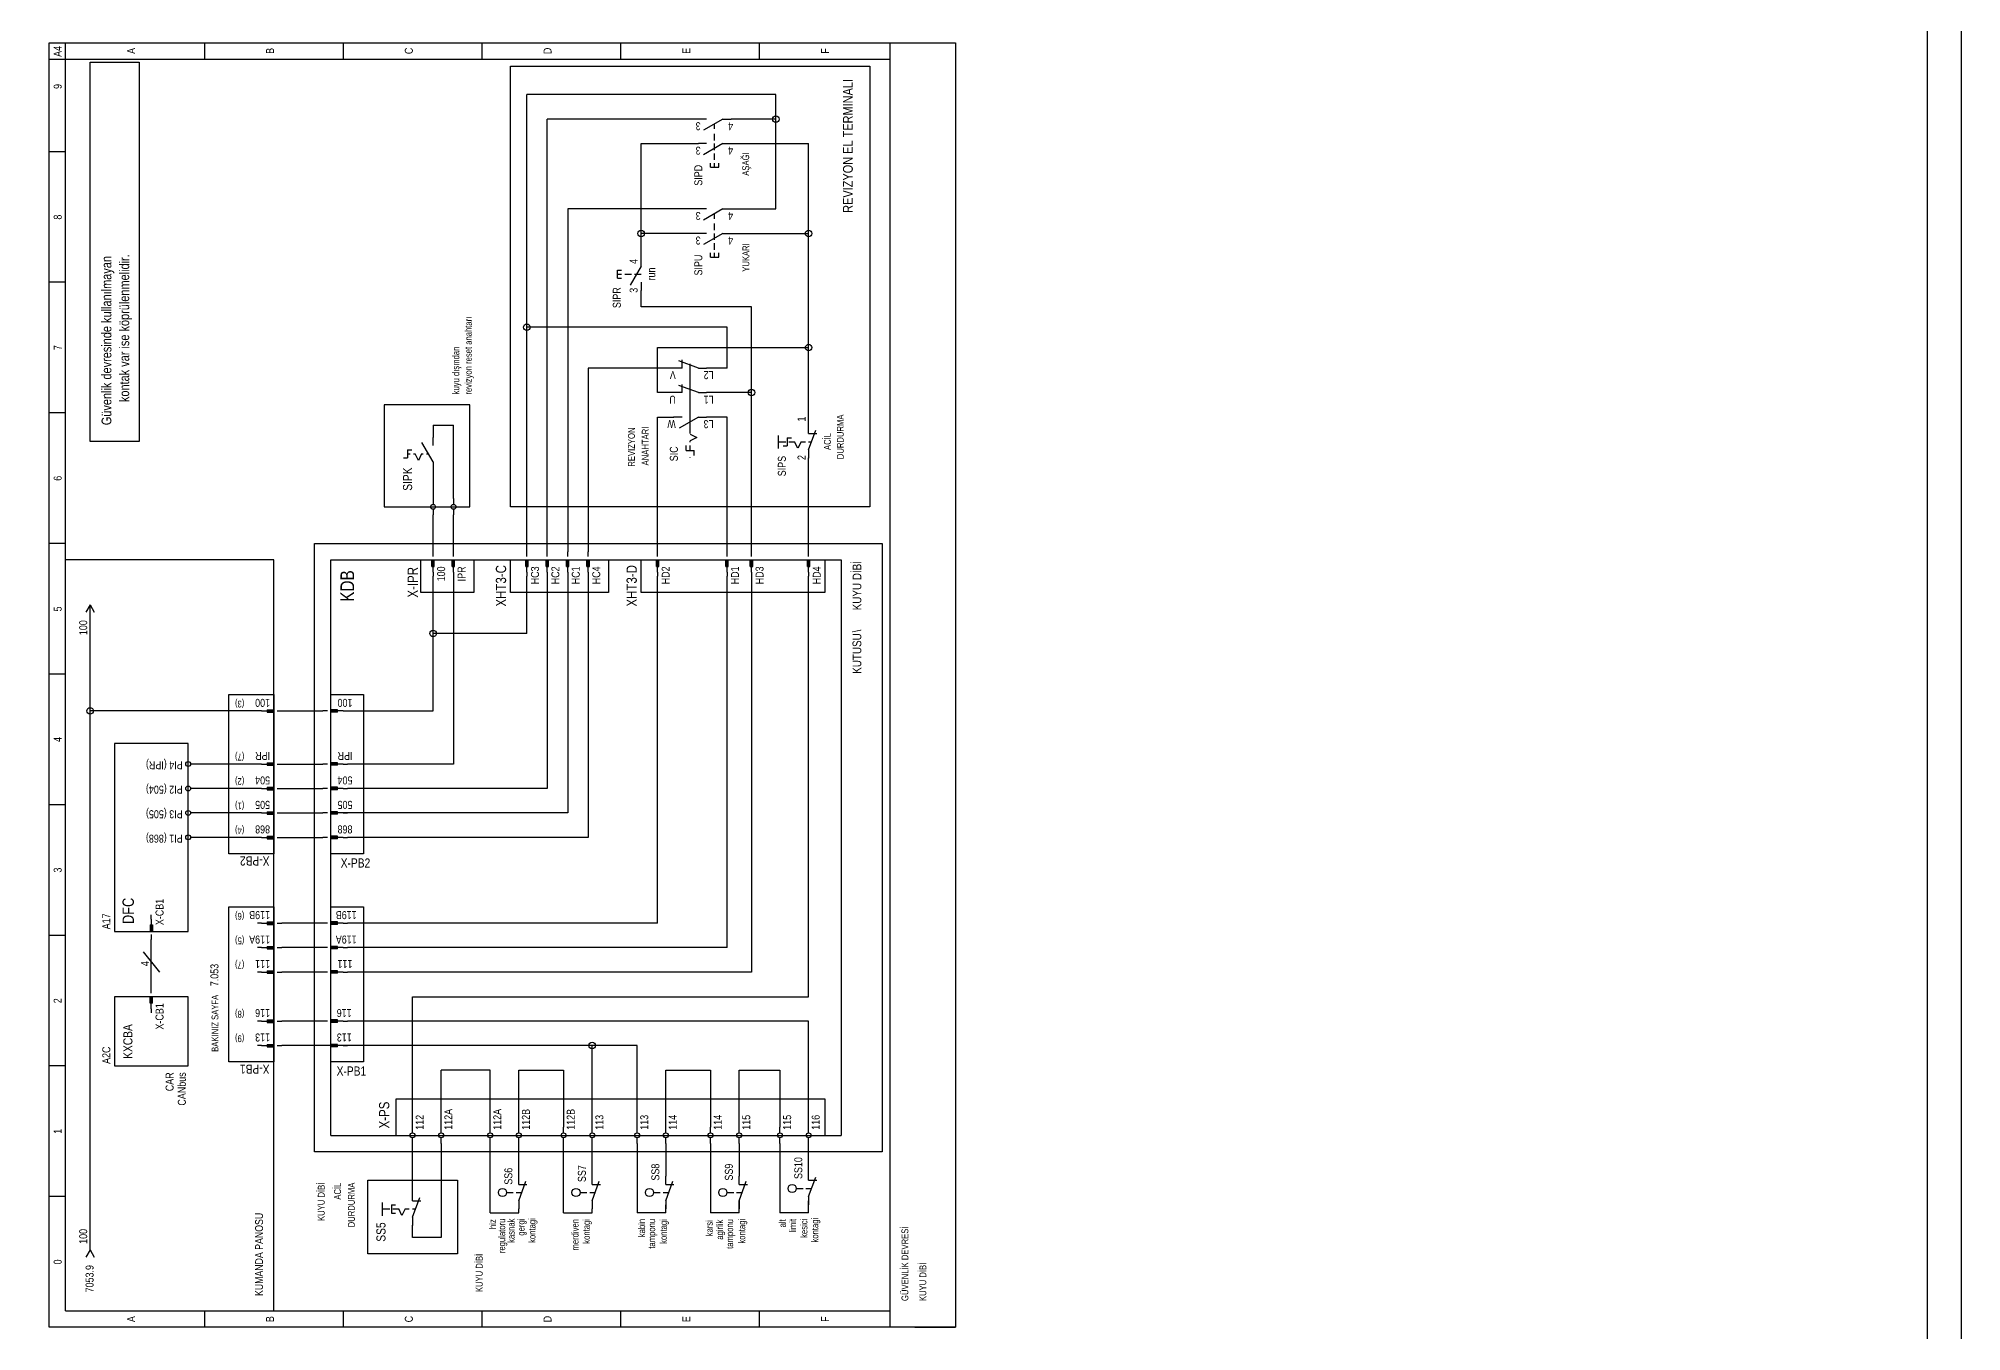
# Model space of a CAD drawing. Header units: centimetres. Extents: x 0 to 14595, y -30 to 2970.
# Drawn here: x 13179 to 14595, y 1019 to 1971 of the extents above; entities that cross this region are included whole.
import ezdxf
from ezdxf.enums import TextEntityAlignment as Align

# ---------------------------------------------------------------- set-up
doc = ezdxf.new("R2010")
doc.units = ezdxf.units.CM
for name, color, linetype in [('ASN-CERCEVE', 7, 'CONTINUOUS'), ('ASN-ELEKTRIK', 3, 'CONTINUOUS'), ('ASN-ELEKTRIK-YAZI', 4, 'CONTINUOUS')]:
    doc.layers.add(name, color=color, linetype=linetype)
doc.styles.get("Standard").update_dxf_attribs({"font": 'arial.ttf', "width": 0.8})

msp = doc.modelspace()

# ---------------------------------------------------------------- linework, layer by layer
at = {"layer": 'ASN-CERCEVE'}
for points in [[(0, 0), (14595, 0), (14595, 2970), (0, 2970)], [(100, 0), (14570, 0), (14570, 2970), (100, 2970)]]:
    msp.add_lwpolyline(points, close=True, dxfattribs=at)
at = {"layer": 'ASN-ELEKTRIK'}
for p, q in [((13187.3, 1022.3), (13187.3, 1968.1)), ((13187.3, 1968.1), (13854.4, 1968.1)), ((13199.3, 1034.3), (13199.3, 1968.1)), ((13301.5, 1968.1), (13301.5, 1956.1)), ((13403.7, 1968.1), (13403.7, 1956.1)), ((13505.8, 1968.1), (13505.8, 1956.1)), ((13608, 1956.1), (13608, 1968.1)), ((13710.2, 1956.1), (13710.2, 1968.1)), ((13806.4, 1022.3), (13806.4, 1968.1)), ((13854.4, 1968.1), (13854.4, 1022.3)), ((13187.3, 1956.1), (13806.4, 1956.1)), ((13217.3, 1674.5), (13217.3, 1953.9)), ((13217.3, 1953.9), (13253.4, 1953.9)), ((13253.4, 1953.9), (13253.4, 1674.5)), ((13526.9, 1626.4), (13526.9, 1950.9)), ((13526.9, 1950.9), (13791.3, 1950.9)), ((13791.3, 1950.9), (13791.3, 1626.4)), ((13722.2, 1929.9), (13538.9, 1929.9)), ((13538.9, 1758.6), (13538.9, 1929.9)), ((13722.2, 1911.9), (13722.2, 1929.9)), ((13553.9, 1593.3), (13553.9, 1911.9)), ((13665.1, 1911.9), (13553.9, 1911.9)), ((13671.1, 1911.9), (13665.1, 1911.9)), ((13683.1, 1911.9), (13668.9, 1903.7)), ((13683.1, 1911.9), (13689.2, 1911.9)), ((13722.2, 1911.9), (13689.2, 1911.9)), ((13722.2, 1845.8), (13722.2, 1911.9)), ((13677.1, 1904.7), (13677.1, 1908.4)), ((13677.1, 1896.2), (13677.1, 1901.1)), ((13199.3, 1887.8), (13187.3, 1887.8)), ((13623, 1893.8), (13665.1, 1893.8)), ((13623, 1827.7), (13623, 1893.8)), ((13671.1, 1893.8), (13665.1, 1893.8)), ((13683.1, 1893.8), (13668.9, 1885.6)), ((13677.1, 1889), (13677.1, 1893.8)), ((13677.1, 1881.8), (13677.1, 1886.6)), ((13683.1, 1893.8), (13689.2, 1893.8)), ((13689.2, 1893.8), (13746.3, 1893.8)), ((13746.3, 1827.7), (13746.3, 1893.8)), ((13674.1, 1876.4), (13674.1, 1879.4)), ((13674.1, 1876.4), (13680.1, 1876.4)), ((13677.1, 1876.4), (13677.1, 1879.4)), ((13680.1, 1876.4), (13680.1, 1879.4)), ((13665.1, 1845.8), (13568.9, 1845.8)), ((13568.9, 1845.8), (13568.9, 1593.3)), ((13671.1, 1845.8), (13665.1, 1845.8)), ((13683.1, 1845.8), (13668.9, 1837.5)), ((13677.1, 1838.5), (13677.1, 1842.3)), ((13683.1, 1845.8), (13689.2, 1845.8)), ((13689.2, 1845.8), (13722.2, 1845.8)), ((13665.1, 1827.7), (13623, 1827.7)), ((13623, 1809.7), (13623, 1827.7)), ((13671.1, 1827.7), (13665.1, 1827.7)), ((13683.1, 1827.7), (13668.9, 1819.5)), ((13677.1, 1830.1), (13677.1, 1834.9)), ((13677.1, 1822.9), (13677.1, 1827.7)), ((13683.1, 1827.7), (13689.2, 1827.7)), ((13689.2, 1827.7), (13746.3, 1827.7)), ((13746.3, 1743.6), (13746.3, 1827.7)), ((13674.1, 1810.3), (13674.1, 1813.3)), ((13677.1, 1815.7), (13677.1, 1820.5)), ((13677.1, 1810.3), (13677.1, 1813.3)), ((13680.1, 1810.3), (13680.1, 1813.3)), ((13605.6, 1800.7), (13608.6, 1800.7)), ((13605.6, 1794.7), (13605.6, 1800.7)), ((13623, 1803.7), (13614.8, 1789.5)), ((13623, 1803.7), (13623, 1809.7)), ((13674.1, 1810.3), (13680.1, 1810.3)), ((13199.3, 1791.7), (13187.3, 1791.7)), ((13605.6, 1797.7), (13608.6, 1797.7)), ((13605.6, 1794.7), (13608.6, 1794.7)), ((13611, 1797.7), (13615.8, 1797.7)), ((13618.2, 1797.7), (13623, 1797.7)), ((13623, 1791.7), (13623, 1785.7)), ((13623, 1773.6), (13623, 1785.7)), ((13704.2, 1773.6), (13623, 1773.6)), ((13704.2, 1710.5), (13704.2, 1773.6)), ((13686.2, 1758.6), (13538.9, 1758.6)), ((13538.9, 1593.3), (13538.9, 1758.6)), ((13686.2, 1728.6), (13686.2, 1758.6)), ((13635.1, 1710.5), (13635.1, 1743.6)), ((13635.1, 1743.6), (13746.3, 1743.6)), ((13746.3, 1686.4), (13746.3, 1743.6)), ((13584, 1728.6), (13584, 1593.3)), ((13647.1, 1728.6), (13584, 1728.6)), ((13647.1, 1728.6), (13646.8, 1728.6)), ((13653.1, 1728.6), (13647.1, 1728.6)), ((13665.1, 1728.6), (13650.7, 1733.8)), ((13653.1, 1728.6), (13653.1, 1734.6)), ((13659.1, 1680.5), (13659.1, 1731.6)), ((13665.1, 1728.6), (13671.1, 1728.6)), ((13670.9, 1728.6), (13671.1, 1728.6)), ((13686.2, 1728.6), (13671.1, 1728.6)), ((13665.1, 1710.5), (13650.7, 1715.8)), ((13653.1, 1710.5), (13653.1, 1716.5)), ((13433.7, 1701.5), (13433.7, 1626.4)), ((13496.8, 1701.5), (13433.7, 1701.5)), ((13496.8, 1626.4), (13496.8, 1701.5)), ((13647.1, 1710.5), (13635.1, 1710.5)), ((13647.1, 1710.5), (13646.8, 1710.5)), ((13653.1, 1710.5), (13647.1, 1710.5)), ((13665.1, 1710.5), (13671.1, 1710.5)), ((13670.9, 1710.5), (13671.1, 1710.5)), ((13704.2, 1710.5), (13671.1, 1710.5)), ((13704.2, 1593.3), (13704.2, 1710.5)), ((13199.3, 1695.5), (13187.3, 1695.5)), ((13469.8, 1686.5), (13484.8, 1686.5)), ((13469.8, 1686.5), (13469.8, 1677.5)), ((13484.8, 1632.4), (13484.8, 1686.5)), ((13635.1, 1692.5), (13647.1, 1692.5)), ((13635.1, 1593.3), (13635.1, 1692.5)), ((13647.1, 1692.5), (13646.8, 1692.5)), ((13653.1, 1692.5), (13647.1, 1692.5)), ((13665.1, 1692.5), (13650.9, 1684.3)), ((13665.1, 1692.5), (13671.1, 1692.5)), ((13670.9, 1692.5), (13671.1, 1692.5)), ((13686.2, 1692.5), (13671.1, 1692.5)), ((13686.2, 1593.3), (13686.2, 1692.5)), ((13746.3, 1680.3), (13746.3, 1686.4)), ((13253.4, 1674.5), (13217.3, 1674.5)), ((13469.8, 1659.4), (13461.6, 1673.7)), ((13469.8, 1671.5), (13469.8, 1677.5)), ((13656.1, 1667.8), (13656.1, 1671.5)), ((13659.1, 1679.9), (13663.9, 1677.5)), ((13663.9, 1677.5), (13659.1, 1675.1)), ((13659.1, 1673.9), (13659.1, 1675.1)), ((13659.1, 1667.8), (13659.1, 1671.5)), ((13724.1, 1669.4), (13724.1, 1679)), ((13724.1, 1674.3), (13729.4, 1674.3)), ((13727.6, 1671.3), (13730.6, 1671.3)), ((13730.6, 1677.3), (13733.6, 1677.3)), ((13730.6, 1677.3), (13730.6, 1671.3)), ((13731.8, 1674.3), (13736, 1674.3)), ((13738.4, 1669.5), (13736, 1674.3)), ((13740.8, 1674.3), (13738.4, 1669.5)), ((13740.8, 1674.3), (13743.9, 1674.3)), ((13746.3, 1668.3), (13751.5, 1682.8)), ((13746.3, 1680.3), (13752.3, 1680.3)), ((13746.3, 1674.3), (13748.4, 1674.3)), ((13448.1, 1662.4), (13451.1, 1662.4)), ((13451.1, 1668.4), (13454.1, 1668.4)), ((13451.1, 1668.4), (13451.1, 1662.4)), ((13451.1, 1665.4), (13452.9, 1665.4)), ((13455.3, 1665.4), (13456.6, 1665.4)), ((13459, 1660.6), (13456.6, 1665.4)), ((13461.4, 1665.4), (13459, 1660.6)), ((13461.4, 1665.4), (13462.6, 1665.4)), ((13465, 1665.4), (13466.3, 1665.4)), ((13469.8, 1659.4), (13469.8, 1653.4)), ((13656.1, 1667.8), (13662.1, 1667.8)), ((13659.1, 1662.4), (13659.1, 1662.6)), ((13662.1, 1664.2), (13662.1, 1667.8)), ((13746.3, 1668.3), (13746.3, 1662.3)), ((13746.3, 1662.3), (13746.3, 1662.4)), ((13746.3, 1593.3), (13746.3, 1662.3)), ((13469.8, 1653.4), (13469.8, 1632.4)), ((13469.8, 1632.4), (13469.8, 1628.2)), ((13484.8, 1632.4), (13484.8, 1628.2)), ((13433.7, 1626.4), (13496.8, 1626.4)), ((13469.8, 1624.6), (13469.8, 1620.4)), ((13469.8, 1593.3), (13469.8, 1620.4)), ((13484.8, 1624.6), (13484.8, 1620.4)), ((13484.8, 1593.3), (13484.8, 1620.4)), ((13791.3, 1626.4), (13526.9, 1626.4)), ((13199.3, 1599.3), (13187.3, 1599.3)), ((13352.6, 1587.3), (13199.3, 1587.3)), ((13352.6, 1034.3), (13352.6, 1587.3)), ((13382.6, 1151.5), (13382.6, 1599.3)), ((13382.6, 1599.3), (13800.4, 1599.3)), ((13394.6, 1163.6), (13394.6, 1587.3)), ((13394.6, 1587.3), (13770.3, 1587.3)), ((13460.8, 1563.3), (13460.8, 1587.3)), ((13460.8, 1587.3), (13499.8, 1587.3)), ((13468.9, 1587.3), (13470.7, 1587.3)), ((13468.9, 1582.5), (13468.9, 1587.3)), ((13469.2, 1582.5), (13469.2, 1587.3)), ((13469.5, 1582.5), (13469.5, 1587.3)), ((13469.8, 1589.7), (13469.8, 1593.3)), ((13469.8, 1578.3), (13469.8, 1587.3)), ((13470.1, 1582.5), (13470.1, 1587.3)), ((13470.4, 1582.5), (13470.4, 1587.3)), ((13470.7, 1582.5), (13470.7, 1587.3)), ((13483.9, 1587.3), (13485.7, 1587.3)), ((13483.9, 1582.5), (13483.9, 1587.3)), ((13484.2, 1582.5), (13484.2, 1587.3)), ((13484.5, 1582.5), (13484.5, 1587.3)), ((13484.8, 1589.7), (13484.8, 1593.3)), ((13484.8, 1578.3), (13484.8, 1587.3)), ((13485.1, 1582.5), (13485.1, 1587.3)), ((13485.4, 1582.5), (13485.4, 1587.3)), ((13485.7, 1582.5), (13485.7, 1587.3)), ((13499.8, 1587.3), (13499.8, 1563.3)), ((13526.9, 1563.3), (13526.9, 1587.3)), ((13526.9, 1587.3), (13599, 1587.3)), ((13538, 1587.3), (13539.8, 1587.3)), ((13538, 1582.5), (13538, 1587.3)), ((13538.3, 1582.5), (13538.3, 1587.3)), ((13538.6, 1582.5), (13538.6, 1587.3)), ((13538.9, 1589.7), (13538.9, 1593.3)), ((13538.9, 1578.3), (13538.9, 1587.3)), ((13539.2, 1582.5), (13539.2, 1587.3)), ((13539.5, 1582.5), (13539.5, 1587.3)), ((13539.8, 1582.5), (13539.8, 1587.3)), ((13553, 1587.3), (13554.8, 1587.3)), ((13553, 1582.5), (13553, 1587.3)), ((13553.3, 1582.5), (13553.3, 1587.3)), ((13553.6, 1582.5), (13553.6, 1587.3)), ((13553.9, 1589.7), (13553.9, 1593.3)), ((13553.9, 1578.3), (13553.9, 1587.3)), ((13554.2, 1582.5), (13554.2, 1587.3)), ((13554.5, 1582.5), (13554.5, 1587.3)), ((13554.8, 1582.5), (13554.8, 1587.3)), ((13568, 1587.3), (13569.8, 1587.3)), ((13568, 1582.5), (13568, 1587.3)), ((13568.3, 1582.5), (13568.3, 1587.3)), ((13568.6, 1582.5), (13568.6, 1587.3)), ((13568.9, 1589.7), (13568.9, 1593.3)), ((13568.9, 1578.3), (13568.9, 1587.3)), ((13569.2, 1582.5), (13569.2, 1587.3)), ((13569.5, 1582.5), (13569.5, 1587.3)), ((13569.8, 1582.5), (13569.8, 1587.3)), ((13583.1, 1587.3), (13584.9, 1587.3)), ((13583.1, 1582.5), (13583.1, 1587.3)), ((13583.4, 1582.5), (13583.4, 1587.3)), ((13583.7, 1582.5), (13583.7, 1587.3)), ((13584, 1589.7), (13584, 1593.3)), ((13584, 1578.3), (13584, 1587.3)), ((13584.3, 1582.5), (13584.3, 1587.3)), ((13584.6, 1582.5), (13584.6, 1587.3)), ((13584.9, 1582.5), (13584.9, 1587.3)), ((13599, 1587.3), (13599, 1563.3)), ((13623, 1563.3), (13623, 1587.3)), ((13623, 1587.3), (13758.3, 1587.3)), ((13634.2, 1587.3), (13636, 1587.3)), ((13634.2, 1582.5), (13634.2, 1587.3)), ((13634.5, 1582.5), (13634.5, 1587.3)), ((13634.8, 1582.5), (13634.8, 1587.3)), ((13635.1, 1589.7), (13635.1, 1593.3)), ((13635.1, 1578.3), (13635.1, 1587.3)), ((13635.4, 1582.5), (13635.4, 1587.3)), ((13635.7, 1582.5), (13635.7, 1587.3)), ((13636, 1582.5), (13636, 1587.3)), ((13685.3, 1587.3), (13687.1, 1587.3)), ((13685.3, 1582.5), (13685.3, 1587.3)), ((13685.6, 1582.5), (13685.6, 1587.3)), ((13685.9, 1582.5), (13685.9, 1587.3)), ((13686.2, 1589.7), (13686.2, 1593.3)), ((13686.2, 1578.3), (13686.2, 1587.3)), ((13686.5, 1582.5), (13686.5, 1587.3)), ((13686.8, 1582.5), (13686.8, 1587.3)), ((13687.1, 1582.5), (13687.1, 1587.3)), ((13703.3, 1587.3), (13705.1, 1587.3)), ((13703.3, 1582.5), (13703.3, 1587.3)), ((13703.6, 1582.5), (13703.6, 1587.3)), ((13703.9, 1582.5), (13703.9, 1587.3)), ((13704.2, 1589.7), (13704.2, 1593.3)), ((13704.2, 1578.3), (13704.2, 1587.3)), ((13704.5, 1582.5), (13704.5, 1587.3)), ((13704.8, 1582.5), (13704.8, 1587.3)), ((13705.1, 1582.5), (13705.1, 1587.3)), ((13745.4, 1587.3), (13747.2, 1587.3)), ((13745.4, 1582.5), (13745.4, 1587.3)), ((13745.7, 1582.5), (13745.7, 1587.3)), ((13746, 1582.5), (13746, 1587.3)), ((13746.3, 1589.7), (13746.3, 1593.3)), ((13746.3, 1578.3), (13746.3, 1587.3)), ((13746.6, 1582.5), (13746.6, 1587.3)), ((13746.9, 1582.5), (13746.9, 1587.3)), ((13747.2, 1582.5), (13747.2, 1587.3)), ((13758.3, 1587.3), (13758.3, 1563.3)), ((13770.3, 1587.3), (13770.3, 1163.6)), ((13800.4, 1599.3), (13800.4, 1151.5)), ((13468.9, 1582.5), (13470.7, 1582.5)), ((13469.8, 1578.3), (13469.8, 1575.3)), ((13469.8, 1533.2), (13469.8, 1575.3)), ((13483.9, 1582.5), (13485.7, 1582.5)), ((13484.8, 1578.3), (13484.8, 1575.3)), ((13484.8, 1575.3), (13484.8, 1437)), ((13538, 1582.5), (13539.8, 1582.5)), ((13538.9, 1578.3), (13538.9, 1575.3)), ((13538.9, 1533.2), (13538.9, 1575.3)), ((13553, 1582.5), (13554.8, 1582.5)), ((13553.9, 1578.3), (13553.9, 1575.3)), ((13553.9, 1575.3), (13553.9, 1419)), ((13568, 1582.5), (13569.8, 1582.5)), ((13568.9, 1578.3), (13568.9, 1575.3)), ((13568.9, 1575.3), (13568.9, 1401)), ((13583.1, 1582.5), (13584.9, 1582.5)), ((13584, 1578.3), (13584, 1575.3)), ((13584, 1575.3), (13584, 1383)), ((13634.2, 1582.5), (13636, 1582.5)), ((13635.1, 1578.3), (13635.1, 1575.3)), ((13635.1, 1319.8), (13635.1, 1575.3)), ((13685.3, 1582.5), (13687.1, 1582.5)), ((13686.2, 1578.3), (13686.2, 1575.3)), ((13686.2, 1301.8), (13686.2, 1575.3)), ((13703.3, 1582.5), (13705.1, 1582.5)), ((13704.2, 1578.3), (13704.2, 1575.3)), ((13704.2, 1575.3), (13704.2, 1283.8)), ((13745.4, 1582.5), (13747.2, 1582.5)), ((13746.3, 1578.3), (13746.3, 1575.3)), ((13746.3, 1265.7), (13746.3, 1575.3)), ((13499.8, 1563.3), (13460.8, 1563.3)), ((13599, 1563.3), (13526.9, 1563.3)), ((13758.3, 1563.3), (13623, 1563.3)), ((13217.3, 1554.2), (13214.3, 1548.8)), ((13217.3, 1554.2), (13220.3, 1548.8)), ((13217.3, 1476.1), (13217.3, 1554.2)), ((13538.9, 1533.2), (13469.8, 1533.2)), ((13469.8, 1476.1), (13469.8, 1533.2)), ((13199.3, 1503.2), (13187.3, 1503.2)), ((13319.5, 1370.9), (13319.5, 1488.1)), ((13319.5, 1488.1), (13352.6, 1488.1)), ((13352.6, 1488.1), (13352.6, 1370.9)), ((13394.6, 1370.9), (13394.6, 1488.1)), ((13394.6, 1488.1), (13418.7, 1488.1)), ((13418.7, 1488.1), (13418.7, 1370.9)), ((13217.3, 1079.4), (13217.3, 1476.1)), ((13340.5, 1476.1), (13217.3, 1476.1)), ((13343.6, 1476.1), (13340.5, 1476.1)), ((13343.6, 1476.1), (13352.6, 1476.1)), ((13347.8, 1477), (13352.6, 1477)), ((13347.8, 1477), (13347.8, 1475.2)), ((13347.8, 1476.7), (13352.6, 1476.7)), ((13347.8, 1476.4), (13352.6, 1476.4)), ((13347.8, 1475.8), (13352.6, 1475.8)), ((13347.8, 1475.5), (13352.6, 1475.5)), ((13347.8, 1475.2), (13352.6, 1475.2)), ((13352.6, 1477), (13352.6, 1475.2)), ((13355, 1476.1), (13358.6, 1476.1)), ((13358.6, 1476.1), (13388.6, 1476.1)), ((13392.2, 1476.1), (13388.6, 1476.1)), ((13394.6, 1475.2), (13394.6, 1477)), ((13399.5, 1477), (13394.6, 1477)), ((13399.5, 1476.7), (13394.6, 1476.7)), ((13399.5, 1476.4), (13394.6, 1476.4)), ((13403.7, 1476.1), (13394.6, 1476.1)), ((13399.5, 1475.8), (13394.6, 1475.8)), ((13399.5, 1475.5), (13394.6, 1475.5)), ((13399.5, 1475.2), (13394.6, 1475.2)), ((13399.5, 1475.2), (13399.5, 1477)), ((13403.7, 1476.1), (13406.7, 1476.1)), ((13406.7, 1476.1), (13469.8, 1476.1)), ((13235.4, 1452.1), (13235.4, 1313.8)), ((13289.5, 1452.1), (13235.4, 1452.1)), ((13289.5, 1313.8), (13289.5, 1452.1)), ((13295.5, 1437), (13291.3, 1437)), ((13340.5, 1437), (13295.5, 1437)), ((13343.6, 1437), (13340.5, 1437)), ((13343.6, 1437), (13352.6, 1437)), ((13347.8, 1437.9), (13352.6, 1437.9)), ((13347.8, 1437.9), (13347.8, 1436.1)), ((13347.8, 1437.6), (13352.6, 1437.6)), ((13347.8, 1437.3), (13352.6, 1437.3)), ((13347.8, 1436.7), (13352.6, 1436.7)), ((13347.8, 1436.4), (13352.6, 1436.4)), ((13347.8, 1436.1), (13352.6, 1436.1)), ((13352.6, 1437.9), (13352.6, 1436.1)), ((13355, 1437), (13358.6, 1437)), ((13358.6, 1437), (13388.6, 1437)), ((13392.2, 1437), (13388.6, 1437)), ((13394.6, 1436.1), (13394.6, 1437.9)), ((13399.5, 1437.9), (13394.6, 1437.9)), ((13399.5, 1437.6), (13394.6, 1437.6)), ((13399.5, 1437.3), (13394.6, 1437.3)), ((13403.7, 1437), (13394.6, 1437)), ((13399.5, 1436.7), (13394.6, 1436.7)), ((13399.5, 1436.4), (13394.6, 1436.4)), ((13399.5, 1436.1), (13394.6, 1436.1)), ((13399.5, 1436.1), (13399.5, 1437.9)), ((13403.7, 1437), (13406.7, 1437)), ((13484.8, 1437), (13406.7, 1437)), ((13295.5, 1419), (13291.3, 1419)), ((13340.5, 1419), (13295.5, 1419)), ((13343.6, 1419), (13340.5, 1419)), ((13343.6, 1419), (13352.6, 1419)), ((13347.8, 1419.9), (13352.6, 1419.9)), ((13347.8, 1419.9), (13347.8, 1418.1)), ((13347.8, 1419.6), (13352.6, 1419.6)), ((13347.8, 1419.3), (13352.6, 1419.3)), ((13347.8, 1418.7), (13352.6, 1418.7)), ((13347.8, 1418.4), (13352.6, 1418.4)), ((13347.8, 1418.1), (13352.6, 1418.1)), ((13352.6, 1419.9), (13352.6, 1418.1)), ((13355, 1419), (13358.6, 1419)), ((13358.6, 1419), (13388.6, 1419)), ((13392.2, 1419), (13388.6, 1419)), ((13394.6, 1418.1), (13394.6, 1419.9)), ((13399.5, 1419.9), (13394.6, 1419.9)), ((13399.5, 1419.6), (13394.6, 1419.6)), ((13399.5, 1419.3), (13394.6, 1419.3)), ((13403.7, 1419), (13394.6, 1419)), ((13399.5, 1418.7), (13394.6, 1418.7)), ((13399.5, 1418.4), (13394.6, 1418.4)), ((13399.5, 1418.1), (13394.6, 1418.1)), ((13399.5, 1418.1), (13399.5, 1419.9)), ((13403.7, 1419), (13406.7, 1419)), ((13553.9, 1419), (13406.7, 1419)), ((13199.3, 1407), (13187.3, 1407)), ((13347.8, 1401.9), (13352.6, 1401.9)), ((13347.8, 1401.9), (13347.8, 1400.1)), ((13347.8, 1401.6), (13352.6, 1401.6)), ((13352.6, 1401.9), (13352.6, 1400.1)), ((13394.6, 1400.1), (13394.6, 1401.9)), ((13399.5, 1401.9), (13394.6, 1401.9)), ((13399.5, 1401.6), (13394.6, 1401.6)), ((13399.5, 1400.1), (13399.5, 1401.9)), ((13295.5, 1401), (13291.3, 1401)), ((13340.5, 1401), (13295.5, 1401)), ((13343.6, 1401), (13340.5, 1401)), ((13343.6, 1401), (13352.6, 1401)), ((13347.8, 1401.3), (13352.6, 1401.3)), ((13347.8, 1400.7), (13352.6, 1400.7)), ((13347.8, 1400.4), (13352.6, 1400.4)), ((13347.8, 1400.1), (13352.6, 1400.1)), ((13355, 1401), (13358.6, 1401)), ((13358.6, 1401), (13388.6, 1401)), ((13392.2, 1401), (13388.6, 1401)), ((13399.5, 1401.3), (13394.6, 1401.3)), ((13403.7, 1401), (13394.6, 1401)), ((13399.5, 1400.7), (13394.6, 1400.7)), ((13399.5, 1400.4), (13394.6, 1400.4)), ((13399.5, 1400.1), (13394.6, 1400.1)), ((13403.7, 1401), (13406.7, 1401)), ((13406.7, 1401), (13403.7, 1401)), ((13568.9, 1401), (13406.7, 1401)), ((13295.5, 1383), (13291.3, 1383)), ((13340.5, 1383), (13295.5, 1383)), ((13343.6, 1383), (13340.5, 1383)), ((13343.6, 1383), (13352.6, 1383)), ((13347.8, 1383.9), (13352.6, 1383.9)), ((13347.8, 1383.9), (13347.8, 1382)), ((13347.8, 1383.6), (13352.6, 1383.6)), ((13347.8, 1383.3), (13352.6, 1383.3)), ((13347.8, 1382.6), (13352.6, 1382.6)), ((13347.8, 1382.3), (13352.6, 1382.3)), ((13347.8, 1382), (13352.6, 1382)), ((13352.6, 1383.9), (13352.6, 1382)), ((13355, 1383), (13358.6, 1383)), ((13358.6, 1383), (13388.6, 1383)), ((13392.2, 1383), (13388.6, 1383)), ((13394.6, 1382), (13394.6, 1383.9)), ((13399.5, 1383.9), (13394.6, 1383.9)), ((13399.5, 1383.6), (13394.6, 1383.6)), ((13399.5, 1383.3), (13394.6, 1383.3)), ((13403.7, 1383), (13394.6, 1383)), ((13399.5, 1382.6), (13394.6, 1382.6)), ((13399.5, 1382.3), (13394.6, 1382.3)), ((13399.5, 1382), (13394.6, 1382)), ((13399.5, 1382), (13399.5, 1383.9)), ((13403.7, 1383), (13406.7, 1383)), ((13584, 1383), (13406.7, 1383)), ((13352.6, 1370.9), (13319.5, 1370.9)), ((13418.7, 1370.9), (13394.6, 1370.9)), ((13319.5, 1217.7), (13319.5, 1331.9)), ((13319.5, 1331.9), (13352.6, 1331.9)), ((13352.6, 1331.9), (13352.6, 1217.7)), ((13394.6, 1217.7), (13394.6, 1331.9)), ((13394.6, 1331.9), (13418.7, 1331.9)), ((13418.7, 1331.9), (13418.7, 1217.7)), ((13261.5, 1318.6), (13261.5, 1313.8)), ((13261.5, 1318.6), (13263.3, 1318.6)), ((13261.8, 1318.6), (13261.8, 1313.8)), ((13262.1, 1318.6), (13262.1, 1313.8)), ((13262.4, 1322.8), (13262.4, 1325.9)), ((13262.4, 1322.8), (13262.4, 1313.8)), ((13262.7, 1318.6), (13262.7, 1313.8)), ((13263, 1318.6), (13263, 1313.8)), ((13263.3, 1318.6), (13263.3, 1313.8)), ((13343.6, 1319.8), (13340.5, 1319.8)), ((13343.6, 1319.8), (13352.6, 1319.8)), ((13347.8, 1320.7), (13352.6, 1320.7)), ((13347.8, 1320.7), (13347.8, 1318.9)), ((13347.8, 1320.4), (13352.6, 1320.4)), ((13347.8, 1320.1), (13352.6, 1320.1)), ((13347.8, 1319.5), (13352.6, 1319.5)), ((13347.8, 1319.2), (13352.6, 1319.2)), ((13347.8, 1318.9), (13352.6, 1318.9)), ((13352.6, 1320.7), (13352.6, 1318.9)), ((13355, 1319.8), (13358.6, 1319.8)), ((13388.6, 1319.8), (13358.6, 1319.8)), ((13392.2, 1319.8), (13388.6, 1319.8)), ((13394.6, 1318.9), (13394.6, 1320.7)), ((13399.5, 1320.7), (13394.6, 1320.7)), ((13399.5, 1320.4), (13394.6, 1320.4)), ((13399.5, 1320.1), (13394.6, 1320.1)), ((13403.7, 1319.8), (13394.6, 1319.8)), ((13399.5, 1319.5), (13394.6, 1319.5)), ((13399.5, 1319.2), (13394.6, 1319.2)), ((13399.5, 1318.9), (13394.6, 1318.9)), ((13399.5, 1318.9), (13399.5, 1320.7)), ((13403.7, 1319.8), (13406.7, 1319.8)), ((13635.1, 1319.8), (13406.7, 1319.8)), ((13199.3, 1310.8), (13187.3, 1310.8)), ((13235.4, 1313.8), (13289.5, 1313.8)), ((13261.5, 1313.8), (13263.3, 1313.8)), ((13262.4, 1311.4), (13262.4, 1307.8)), ((13262.4, 1271.8), (13262.4, 1307.8)), ((13347.8, 1302.7), (13352.6, 1302.7)), ((13347.8, 1302.7), (13347.8, 1300.9)), ((13352.6, 1302.7), (13352.6, 1300.9)), ((13394.6, 1300.9), (13394.6, 1302.7)), ((13399.5, 1302.7), (13394.6, 1302.7)), ((13399.5, 1300.9), (13399.5, 1302.7)), ((13256.4, 1298.8), (13268.4, 1283.8)), ((13343.6, 1301.8), (13340.5, 1301.8)), ((13343.6, 1301.8), (13352.6, 1301.8)), ((13347.8, 1302.4), (13352.6, 1302.4)), ((13347.8, 1302.1), (13352.6, 1302.1)), ((13347.8, 1301.5), (13352.6, 1301.5)), ((13347.8, 1301.2), (13352.6, 1301.2)), ((13347.8, 1300.9), (13352.6, 1300.9)), ((13355, 1301.8), (13358.6, 1301.8)), ((13388.6, 1301.8), (13358.6, 1301.8)), ((13392.2, 1301.8), (13388.6, 1301.8)), ((13399.5, 1302.4), (13394.6, 1302.4)), ((13399.5, 1302.1), (13394.6, 1302.1)), ((13403.7, 1301.8), (13394.6, 1301.8)), ((13399.5, 1301.5), (13394.6, 1301.5)), ((13399.5, 1301.2), (13394.6, 1301.2)), ((13399.5, 1300.9), (13394.6, 1300.9)), ((13403.7, 1301.8), (13406.7, 1301.8)), ((13686.2, 1301.8), (13406.7, 1301.8)), ((13343.6, 1283.8), (13340.5, 1283.8)), ((13343.6, 1283.8), (13352.6, 1283.8)), ((13347.8, 1284.7), (13352.6, 1284.7)), ((13347.8, 1284.7), (13347.8, 1282.9)), ((13347.8, 1284.4), (13352.6, 1284.4)), ((13347.8, 1284.1), (13352.6, 1284.1)), ((13347.8, 1283.5), (13352.6, 1283.5)), ((13347.8, 1283.2), (13352.6, 1283.2)), ((13347.8, 1282.9), (13352.6, 1282.9)), ((13352.6, 1284.7), (13352.6, 1282.9)), ((13355, 1283.8), (13358.6, 1283.8)), ((13388.6, 1283.8), (13358.6, 1283.8)), ((13392.2, 1283.8), (13388.6, 1283.8)), ((13394.6, 1282.9), (13394.6, 1284.7)), ((13399.5, 1284.7), (13394.6, 1284.7)), ((13399.5, 1284.4), (13394.6, 1284.4)), ((13399.5, 1284.1), (13394.6, 1284.1)), ((13403.7, 1283.8), (13394.6, 1283.8)), ((13399.5, 1283.5), (13394.6, 1283.5)), ((13399.5, 1283.2), (13394.6, 1283.2)), ((13399.5, 1282.9), (13394.6, 1282.9)), ((13399.5, 1282.9), (13399.5, 1284.7)), ((13403.7, 1283.8), (13406.7, 1283.8)), ((13704.2, 1283.8), (13406.7, 1283.8)), ((13235.4, 1265.7), (13235.4, 1214.7)), ((13289.5, 1265.7), (13235.4, 1265.7)), ((13263.3, 1265.7), (13261.5, 1265.7)), ((13261.5, 1260.9), (13261.5, 1265.7)), ((13263.3, 1260.9), (13261.5, 1260.9)), ((13261.8, 1260.9), (13261.8, 1265.7)), ((13262.1, 1260.9), (13262.1, 1265.7)), ((13262.4, 1268.2), (13262.4, 1271.8)), ((13262.4, 1256.7), (13262.4, 1265.7)), ((13262.7, 1260.9), (13262.7, 1265.7)), ((13263, 1260.9), (13263, 1265.7)), ((13263.3, 1260.9), (13263.3, 1265.7)), ((13289.5, 1214.7), (13289.5, 1265.7)), ((13454.7, 1169.6), (13454.7, 1265.7)), ((13454.7, 1265.7), (13746.3, 1265.7)), ((13262.4, 1256.7), (13262.4, 1253.7)), ((13343.6, 1247.7), (13340.5, 1247.7)), ((13343.6, 1247.7), (13352.6, 1247.7)), ((13347.8, 1248.6), (13352.6, 1248.6)), ((13347.8, 1248.6), (13347.8, 1246.8)), ((13347.8, 1248.3), (13352.6, 1248.3)), ((13347.8, 1248), (13352.6, 1248)), ((13347.8, 1247.4), (13352.6, 1247.4)), ((13347.8, 1247.1), (13352.6, 1247.1)), ((13347.8, 1246.8), (13352.6, 1246.8)), ((13352.6, 1248.6), (13352.6, 1246.8)), ((13355, 1247.7), (13358.6, 1247.7)), ((13388.6, 1247.7), (13358.6, 1247.7)), ((13392.2, 1247.7), (13388.6, 1247.7)), ((13394.6, 1246.8), (13394.6, 1248.6)), ((13399.5, 1248.6), (13394.6, 1248.6)), ((13399.5, 1248.3), (13394.6, 1248.3)), ((13399.5, 1248), (13394.6, 1248)), ((13403.7, 1247.7), (13394.6, 1247.7)), ((13399.5, 1247.4), (13394.6, 1247.4)), ((13399.5, 1247.1), (13394.6, 1247.1)), ((13399.5, 1246.8), (13394.6, 1246.8)), ((13399.5, 1246.8), (13399.5, 1248.6)), ((13403.7, 1247.7), (13406.7, 1247.7)), ((13746.3, 1247.7), (13406.7, 1247.7)), ((13746.3, 1169.6), (13746.3, 1247.7)), ((13352.6, 1217.7), (13319.5, 1217.7)), ((13343.6, 1229.7), (13340.5, 1229.7)), ((13343.6, 1229.7), (13352.6, 1229.7)), ((13347.8, 1230.6), (13352.6, 1230.6)), ((13347.8, 1230.6), (13347.8, 1228.8)), ((13347.8, 1230.3), (13352.6, 1230.3)), ((13347.8, 1230), (13352.6, 1230)), ((13347.8, 1229.4), (13352.6, 1229.4)), ((13347.8, 1229.1), (13352.6, 1229.1)), ((13347.8, 1228.8), (13352.6, 1228.8)), ((13352.6, 1230.6), (13352.6, 1228.8)), ((13355, 1229.7), (13358.6, 1229.7)), ((13388.6, 1229.7), (13358.6, 1229.7)), ((13392.2, 1229.7), (13388.6, 1229.7)), ((13587, 1229.7), (13388.6, 1229.7)), ((13394.6, 1228.8), (13394.6, 1230.6)), ((13399.5, 1230.6), (13394.6, 1230.6)), ((13399.5, 1230.3), (13394.6, 1230.3)), ((13399.5, 1230), (13394.6, 1230)), ((13403.7, 1229.7), (13394.6, 1229.7)), ((13399.5, 1229.4), (13394.6, 1229.4)), ((13399.5, 1229.1), (13394.6, 1229.1)), ((13399.5, 1228.8), (13394.6, 1228.8)), ((13418.7, 1217.7), (13394.6, 1217.7)), ((13399.5, 1228.8), (13399.5, 1230.6)), ((13403.7, 1229.7), (13406.7, 1229.7)), ((13587, 1169.6), (13587, 1229.7)), ((13620, 1229.7), (13587, 1229.7)), ((13620, 1169.6), (13620, 1229.7)), ((13199.3, 1214.7), (13187.3, 1214.7)), ((13235.4, 1214.7), (13289.5, 1214.7)), ((13475.8, 1169.6), (13475.8, 1211.7)), ((13511.8, 1211.7), (13475.8, 1211.7)), ((13511.8, 1169.6), (13511.8, 1211.7)), ((13532.9, 1211.7), (13565.9, 1211.7)), ((13532.9, 1169.6), (13532.9, 1211.7)), ((13565.9, 1211.7), (13565.9, 1169.6)), ((13641.1, 1169.6), (13641.1, 1211.7)), ((13641.1, 1211.7), (13674.1, 1211.7)), ((13674.1, 1211.7), (13674.1, 1169.6)), ((13695.2, 1169.6), (13695.2, 1211.7)), ((13695.2, 1211.7), (13725.2, 1211.7)), ((13725.2, 1211.7), (13725.2, 1169.6)), ((13442.7, 1163.6), (13442.7, 1190.6)), ((13442.7, 1190.6), (13758.3, 1190.6)), ((13758.3, 1190.6), (13758.3, 1163.6)), ((13394.6, 1163.6), (13770.3, 1163.6)), ((13454.7, 1165.4), (13454.7, 1169.6)), ((13454.7, 1157.6), (13454.7, 1161.8)), ((13475.8, 1165.4), (13475.8, 1169.6)), ((13475.8, 1157.6), (13475.8, 1161.8)), ((13511.8, 1165.4), (13511.8, 1169.6)), ((13511.8, 1157.6), (13511.8, 1161.8)), ((13532.9, 1165.4), (13532.9, 1169.6)), ((13532.9, 1157.6), (13532.9, 1161.8)), ((13565.9, 1165.4), (13565.9, 1169.6)), ((13565.9, 1157.6), (13565.9, 1161.8)), ((13587, 1165.4), (13587, 1169.6)), ((13587, 1157.6), (13587, 1161.8)), ((13620, 1165.4), (13620, 1169.6)), ((13620, 1157.6), (13620, 1161.8)), ((13641.1, 1165.4), (13641.1, 1169.6)), ((13641.1, 1157.6), (13641.1, 1161.8)), ((13674.1, 1165.4), (13674.1, 1169.6)), ((13674.1, 1157.6), (13674.1, 1161.8)), ((13695.2, 1165.4), (13695.2, 1169.6)), ((13695.2, 1157.6), (13695.2, 1161.8)), ((13725.2, 1165.4), (13725.2, 1169.6)), ((13725.2, 1157.6), (13725.2, 1161.8)), ((13746.3, 1165.4), (13746.3, 1169.6)), ((13746.3, 1157.6), (13746.3, 1161.8)), ((13800.4, 1151.5), (13382.6, 1151.5)), ((13454.7, 1121.4), (13454.7, 1157.6)), ((13475.8, 1157.6), (13475.8, 1088.4)), ((13511.8, 1106.5), (13511.8, 1157.6)), ((13532.9, 1133.5), (13532.9, 1157.6)), ((13565.9, 1106.5), (13565.9, 1157.6)), ((13587, 1133.5), (13587, 1157.6)), ((13620, 1157.6), (13620, 1106.5)), ((13641.1, 1157.6), (13641.1, 1133.5)), ((13674.1, 1157.6), (13674.1, 1106.5)), ((13695.2, 1157.6), (13695.2, 1133.5)), ((13725.2, 1157.6), (13725.2, 1106.5)), ((13746.3, 1136.5), (13746.3, 1157.6)), ((13532.9, 1127.5), (13532.9, 1133.5)), ((13587, 1127.5), (13587, 1133.5)), ((13641.1, 1127.5), (13641.1, 1133.5)), ((13695.2, 1127.5), (13695.2, 1133.5)), ((13746.3, 1130.5), (13746.3, 1136.5)), ((13746.3, 1118.5), (13751.5, 1132.9)), ((13199.3, 1118.5), (13187.3, 1118.5)), ((13421.7, 1076.4), (13421.7, 1130.5)), ((13421.7, 1130.5), (13487.8, 1130.5)), ((13454.7, 1115.4), (13454.7, 1121.4)), ((13487.8, 1130.5), (13487.8, 1076.4)), ((13523.9, 1121.5), (13528.8, 1121.5)), ((13531, 1121.5), (13535.1, 1121.5)), ((13532.9, 1115.5), (13538.1, 1129.9)), ((13532.9, 1127.5), (13538.9, 1127.5)), ((13578, 1121.5), (13582.9, 1121.5)), ((13585.1, 1121.5), (13589.2, 1121.5)), ((13587, 1115.5), (13592.2, 1129.9)), ((13587, 1127.5), (13593, 1127.5)), ((13632.1, 1121.5), (13637, 1121.5)), ((13639.1, 1121.5), (13643.3, 1121.5)), ((13641.1, 1115.5), (13646.3, 1129.9)), ((13641.1, 1127.5), (13647.1, 1127.5)), ((13686.2, 1121.5), (13691.1, 1121.5)), ((13693.2, 1121.5), (13697.4, 1121.5)), ((13695.2, 1115.5), (13700.4, 1129.9)), ((13695.2, 1127.5), (13701.2, 1127.5)), ((13737.2, 1124.5), (13742.2, 1124.5)), ((13744.3, 1124.5), (13748.4, 1124.5)), ((13746.3, 1130.5), (13752.3, 1130.5)), ((13746.3, 1118.5), (13746.3, 1112.5)), ((13432.6, 1104.4), (13432.6, 1114.1)), ((13432.6, 1109.4), (13437.9, 1109.4)), ((13439.1, 1112.4), (13442.1, 1112.4)), ((13439.1, 1112.4), (13439.1, 1106.3)), ((13439.1, 1106.3), (13442.1, 1106.3)), ((13440.3, 1109.4), (13444.5, 1109.4)), ((13446.9, 1104.5), (13444.5, 1109.4)), ((13449.3, 1109.4), (13446.9, 1104.5)), ((13449.3, 1109.4), (13452.3, 1109.4)), ((13454.7, 1103.3), (13460, 1117.8)), ((13454.7, 1115.4), (13460.8, 1115.4)), ((13454.7, 1109.4), (13456.9, 1109.4)), ((13511.8, 1106.5), (13532.9, 1106.5)), ((13532.9, 1115.5), (13532.9, 1109.5)), ((13532.9, 1106.5), (13532.9, 1109.5)), ((13565.9, 1106.5), (13587, 1106.5)), ((13587, 1115.5), (13587, 1109.5)), ((13587, 1106.5), (13587, 1109.5)), ((13641.1, 1106.5), (13620, 1106.5)), ((13641.1, 1115.5), (13641.1, 1109.5)), ((13641.1, 1106.5), (13641.1, 1112.5)), ((13695.2, 1106.5), (13674.1, 1106.5)), ((13695.2, 1115.5), (13695.2, 1109.5)), ((13695.2, 1106.5), (13695.2, 1115.5)), ((13746.3, 1106.5), (13725.2, 1106.5)), ((13746.3, 1106.5), (13746.3, 1115.5)), ((13454.7, 1103.3), (13454.7, 1097.3)), ((13454.7, 1097.3), (13454.7, 1097.5)), ((13454.7, 1088.4), (13454.7, 1097.3)), ((13217.3, 1079.4), (13214.3, 1074)), ((13217.3, 1079.4), (13220.3, 1074)), ((13487.8, 1076.4), (13421.7, 1076.4)), ((13475.8, 1088.4), (13454.7, 1088.4)), ((13199.3, 1034.3), (13806.4, 1034.3)), ((13301.5, 1034.3), (13301.5, 1022.3)), ((13403.7, 1034.3), (13403.7, 1022.3)), ((13505.8, 1034.3), (13505.8, 1022.3)), ((13608, 1022.3), (13608, 1034.3)), ((13710.2, 1022.3), (13710.2, 1034.3)), ((13806.4, 1022.3), (13806.4, 1034.3)), ((13854.4, 1022.3), (13187.3, 1022.3)), ((13824.4, 1022.3), (13854.4, 1022.3))]:
    msp.add_line(p, q, dxfattribs=at)
for centre, radius in [((13722.2, 1911.9), 2.4), ((13623, 1827.7), 2.4), ((13746.3, 1827.7), 2.4), ((13538.9, 1758.6), 2.4), ((13746.3, 1743.6), 2.4), ((13704.2, 1710.5), 2.4), ((13469.8, 1626.4), 1.8), ((13484.8, 1626.4), 1.8), ((13469.8, 1533.2), 2.4), ((13217.3, 1476.1), 2.4), ((13289.5, 1437), 1.8), ((13289.5, 1419), 1.8), ((13289.5, 1401), 1.8), ((13289.5, 1383), 1.8), ((13587, 1229.7), 2.4), ((13454.7, 1163.6), 1.8), ((13475.8, 1163.6), 1.8), ((13511.8, 1163.6), 1.8), ((13532.9, 1163.6), 1.8), ((13565.9, 1163.6), 1.8), ((13587, 1163.6), 1.8), ((13620, 1163.6), 1.8), ((13641.1, 1163.6), 1.8), ((13674.1, 1163.6), 1.8), ((13695.2, 1163.6), 1.8), ((13725.2, 1163.6), 1.8), ((13746.3, 1163.6), 1.8), ((13520.9, 1121.5), 3.01), ((13575, 1121.5), 3.01), ((13629.1, 1121.5), 3.01), ((13683.1, 1121.5), 3.01), ((13734.2, 1124.5), 3.01)]:
    msp.add_circle(centre, radius, dxfattribs=at)

# ---------------------------------------------------------------- texts
at = {"layer": 'ASN-ELEKTRIK-YAZI', "width": 0.8}
for s, height, rotation, p in [('A4', 5.89, 90, (13196.4, 1957.7)), ('3', 5.89, 180, (13666.8, 1909.6)), ('3', 5.89, 180, (13666.8, 1891.6)), ('3', 5.89, 180, (13666.8, 1843.5)), ('3', 5.89, 180, (13666.8, 1825.4)), ('Güvenlik devresinde kullanılmayan', 7.213, 90, (13233, 1686.5)), ('kontak var ise köprülenmelidir.', 7.213, 90, (13246.1, 1703.5)), ('run', 5.89, 90, (13633.4, 1793.1)), ('3', 5.89, 90, (13620.4, 1784)), ('revizyon reset anahtarı', 5.049, 90, (13498.3, 1709)), ('kuyu dışından', 5.049, 90, (13489.1, 1709.2)), ('V', 5.89, 180, (13648.5, 1726.3)), ('U', 5.89, 180, (13648.5, 1708.2)), ('W', 5.89, 180, (13648.5, 1690.2)), ('1', 5.89, 90, (13744, 1689.2)), ('100', 5.89, 180, (13349.8, 1485)), ('IPR', 5.89, 180, (13349.8, 1445.9)), ('PI4 (IPR)', 5.89, 180, (13285.5, 1439.1)), ('PI2 (504)', 5.89, 180, (13285.5, 1421.1)), ('504', 5.89, 180, (13349.8, 1427.9)), ('PI3 (505)', 5.89, 180, (13285.5, 1403)), ('505', 5.89, 180, (13349.8, 1409.9)), ('868', 5.89, 180, (13349.8, 1391.8)), ('PI1 (868)', 5.89, 180, (13285.5, 1385)), ('X-PB2', 6.73, 180, (13349.4, 1369)), ('DFC', 8.41, 90, (13249.6, 1319.2)), ('X-CB1', 5.89, 90, (13271.4, 1318.4)), ('A17', 5.89, 90, (13232.2, 1315.3)), ('119B', 5.89, 180, (13349.8, 1328.7)), ('119A', 5.89, 180, (13349.8, 1310.7)), ('4', 5.89, 90, (13260.7, 1288.2)), ('7.053', 5.89, 90, (13311.8, 1273.4)), ('111', 5.89, 180, (13349.8, 1292.7)), ('116', 5.89, 180, (13349.8, 1256.6)), ('113', 5.89, 180, (13349.8, 1238.6)), ('A2C', 5.89, 90, (13232.2, 1216.2)), ('X-PB1', 6.73, 180, (13349.4, 1215.7)), ('X-PS', 7.57, 90, (13437.6, 1168.7)), ('112', 5.89, 90, (13462.9, 1167.7)), ('112A', 5.89, 90, (13484, 1167.7)), ('112A', 5.89, 90, (13520, 1167.7)), ('112B', 5.89, 90, (13541.1, 1167.7)), ('112B', 5.89, 90, (13574.1, 1167.7)), ('113', 5.89, 90, (13595.2, 1167.7)), ('113', 5.89, 90, (13628.2, 1167.7)), ('114', 5.89, 90, (13649.2, 1167.7)), ('114', 5.89, 90, (13682.3, 1167.7)), ('115', 5.89, 90, (13703.3, 1167.7)), ('115', 5.89, 90, (13733.4, 1167.7)), ('116', 5.89, 90, (13754.4, 1167.7)), ('SS7', 5.89, 90, (13582.3, 1129.2)), ('KUMANDA PANOSU', 5.77, 90, (13344.6, 1045.3)), ('100', 5.89, 90, (13215.2, 1083.7)), ('GÜVENLİK DEVRESİ', 5.049, 90, (13819.7, 1041.6)), ('KUYU DİBİ', 5.05, 90, (13832.9, 1041.6))]:
    msp.add_text(s, height=height, rotation=rotation, dxfattribs=at).set_placement(p)
for s, height, p in [('A', 5.89, (13250.5, 1962.1)), ('B', 5.89, (13352.7, 1962.1)), ('C', 5.89, (13454.9, 1962.1)), ('D', 5.89, (13557, 1962.1)), ('E', 5.89, (13659.2, 1962.1)), ('F', 5.89, (13761.4, 1962.1)), ('9', 5.89, (13196.4, 1935.9)), ('AŞAĞI', 5.05, (13702.5, 1878.8)), ('8', 5.89, (13196.4, 1839.7)), ('YUKARI', 5.05, (13702.6, 1810)), ('7', 5.89, (13196.4, 1743.6)), ('DURDURMA', 5.05, (13772.1, 1677.9)), ('ACİL', 5.05, (13762.6, 1674.5)), ('SIPS', 5.89, (13729.5, 1656.4)), ('6', 5.89, (13196.4, 1647.4)), ('SIPK', 6.73, (13454.4, 1646.8)), ('5', 5.89, (13196.4, 1551.2)), ('4', 5.89, (13196.4, 1455.1)), ('3', 5.89, (13196.4, 1358.9)), ('2', 5.89, (13196.4, 1262.7)), ('KXCBA', 6.73, (13248.5, 1232.7)), ('1', 5.89, (13196.4, 1166.6)), ('SS10', 5.89, (13741.6, 1139.5)), ('SS6', 5.89, (13528.2, 1133.5)), ('SS8', 5.89, (13636.4, 1136.5)), ('SS9', 5.89, (13690.5, 1136.5)), ('SS5', 6.73, (13434.8, 1092.4)), ('0', 5.89, (13196.4, 1070.4)), ('A', 5.89, (13250.5, 1028.3)), ('B', 5.89, (13352.7, 1028.3)), ('C', 5.89, (13454.9, 1028.3)), ('D', 5.89, (13557, 1028.3)), ('E', 5.89, (13659.2, 1028.3)), ('F', 5.89, (13761.4, 1028.3))]:
    msp.add_text(s, height=height, rotation=90, dxfattribs=at).set_placement(p, align=Align.CENTER)
for s, height, rotation, p in [('REVIZYON EL TERMINALI', 7.213, 90, (13778.8, 1941.4)), ('4', 5.89, 180, (13687, 1909.6)), ('4', 5.89, 180, (13687, 1891.6)), ('SIPD', 5.89, 90, (13668, 1878.2)), ('4', 5.89, 180, (13687, 1843.5)), ('4', 5.89, 180, (13687, 1825.4)), ('4', 5.89, 90, (13620.4, 1808.9)), ('SIPU', 5.89, 90, (13668, 1812.1)), ('SIPR', 5.89, 90, (13608, 1788.1)), ('L2', 5.89, 180, (13669, 1726.3)), ('L1', 5.89, 180, (13669, 1708.2)), ('ANAHTARI', 5.05, 90, (13628.5, 1685.4)), ('L3', 5.89, 180, (13669, 1690.2)), ('REVIZYON', 5.05, 90, (13618.4, 1684.8)), ('SIC', 5.89, 90, (13650, 1670.9)), ('2', 5.89, 90, (13744, 1664.5)), ('KUYU DİBİ', 6.49, 90, (13785.1, 1586.5)), ('KDB', 10.1, 90, (13411.7, 1579.7)), ('X-IPR', 7.57, 90, (13458.6, 1582.1)), ('100', 5.89, 90, (13478.7, 1582.5)), ('IPR', 5.89, 90, (13493.7, 1582.5)), ('XHT3-C', 7.57, 90, (13523.6, 1583.5)), ('HC3', 5.89, 90, (13547.8, 1582.5)), ('HC2', 5.89, 90, (13562.8, 1582.5)), ('HC1', 5.89, 90, (13577.8, 1582.5)), ('HC4', 5.89, 90, (13592.9, 1582.5)), ('XHT3-D', 7.57, 90, (13619.8, 1583.5)), ('HD2', 5.89, 90, (13644, 1582.5)), ('HD1', 5.89, 90, (13695, 1582.5)), ('HD3', 5.89, 90, (13713.1, 1582.5)), ('HD4', 5.89, 90, (13755.2, 1582.5)), ('100', 5.89, 90, (13215.2, 1542.9)), ('\\', 6.49, 90, (13785.1, 1536)), ('KUTUSU', 6.49, 90, (13785.1, 1533.3)), ('(3)', 5.05, 180, (13324, 1483.7)), ('100', 5.89, 180, (13399.5, 1485)), ('(7)', 5.05, 180, (13324, 1444.6)), ('IPR', 5.89, 180, (13399.5, 1445.9)), ('(2)', 5.05, 180, (13324, 1426.6)), ('504', 5.89, 180, (13399.5, 1427.9)), ('(1)', 5.05, 180, (13324, 1408.6)), ('505', 5.89, 180, (13399.5, 1409.9)), ('(4)', 5.05, 180, (13324, 1390.5)), ('868', 5.89, 180, (13399.5, 1391.8)), ('(6)', 5.05, 180, (13324, 1327.4)), ('119B', 5.89, 180, (13398.2, 1328.7)), ('(5)', 5.05, 180, (13324, 1309.4)), ('119A', 5.89, 180, (13398.2, 1310.7)), ('(7)', 5.05, 180, (13324, 1291.4)), ('111', 5.89, 180, (13399.5, 1292.7)), ('X-CB1', 5.89, 90, (13271.4, 1260.9)), ('BAKINIZ SAYFA', 5.049, 90, (13311.8, 1267.1)), ('(8)', 5.05, 180, (13324, 1255.3)), ('116', 5.89, 180, (13398.9, 1256.6)), ('(9)', 5.05, 180, (13324, 1237.3)), ('113', 5.89, 180, (13399, 1238.6)), ('CAR', 5.89, 90, (13278.8, 1210)), ('CANbus', 5.89, 90, (13287.8, 1210)), ('KUYU DİBİ', 5.05, 90, (13390, 1128.8)), ('ACİL', 5.05, 90, (13402, 1128.8)), ('DURDURMA', 5.05, 90, (13412.2, 1128.8)), ('hiz', 5.05, 90, (13516.2, 1101.8)), ('regulatoru', 5.05, 90, (13522.9, 1102.3)), ('kasnak', 5.05, 90, (13529.8, 1102.3)), ('gergi', 5.05, 90, (13537.2, 1102.3)), ('kontagi', 5.05, 90, (13545.2, 1102.6)), ('merdiven', 5.05, 90, (13576.9, 1102)), ('kontagi', 5.05, 90, (13585.2, 1102)), ('kabin', 5.05, 90, (13625.9, 1102.1)), ('tamponu', 5.05, 90, (13633.3, 1102.1)), ('kontagi', 5.05, 90, (13641.9, 1101.9)), ('karsi', 5.05, 90, (13675.7, 1101.2)), ('agirlik', 5.05, 90, (13683.3, 1101.5)), ('tamponu', 5.05, 90, (13690.7, 1102)), ('kontagi', 5.05, 90, (13699.6, 1102.1)), ('alt', 5.05, 90, (13729.5, 1101.8)), ('limit', 5.05, 90, (13737.1, 1102.1)), ('kesici', 5.05, 90, (13745.4, 1102.2)), ('kontagi', 5.05, 90, (13753.4, 1102.9)), ('7053.9', 5.89, 90, (13219.9, 1068.1)), ('KUYU DİBİ', 5.05, 90, (13506.3, 1076.4))]:
    msp.add_text(s, height=height, rotation=rotation, dxfattribs=at).set_placement(p, align=Align.RIGHT)
for s, p in [('X-PB2', (13412.7, 1360.8)), ('X-PB1', (13409.7, 1207.6))]:
    msp.add_text(s, height=6.73, dxfattribs=at).set_placement(p, align=Align.CENTER)

doc.saveas('drawing.dxf')
